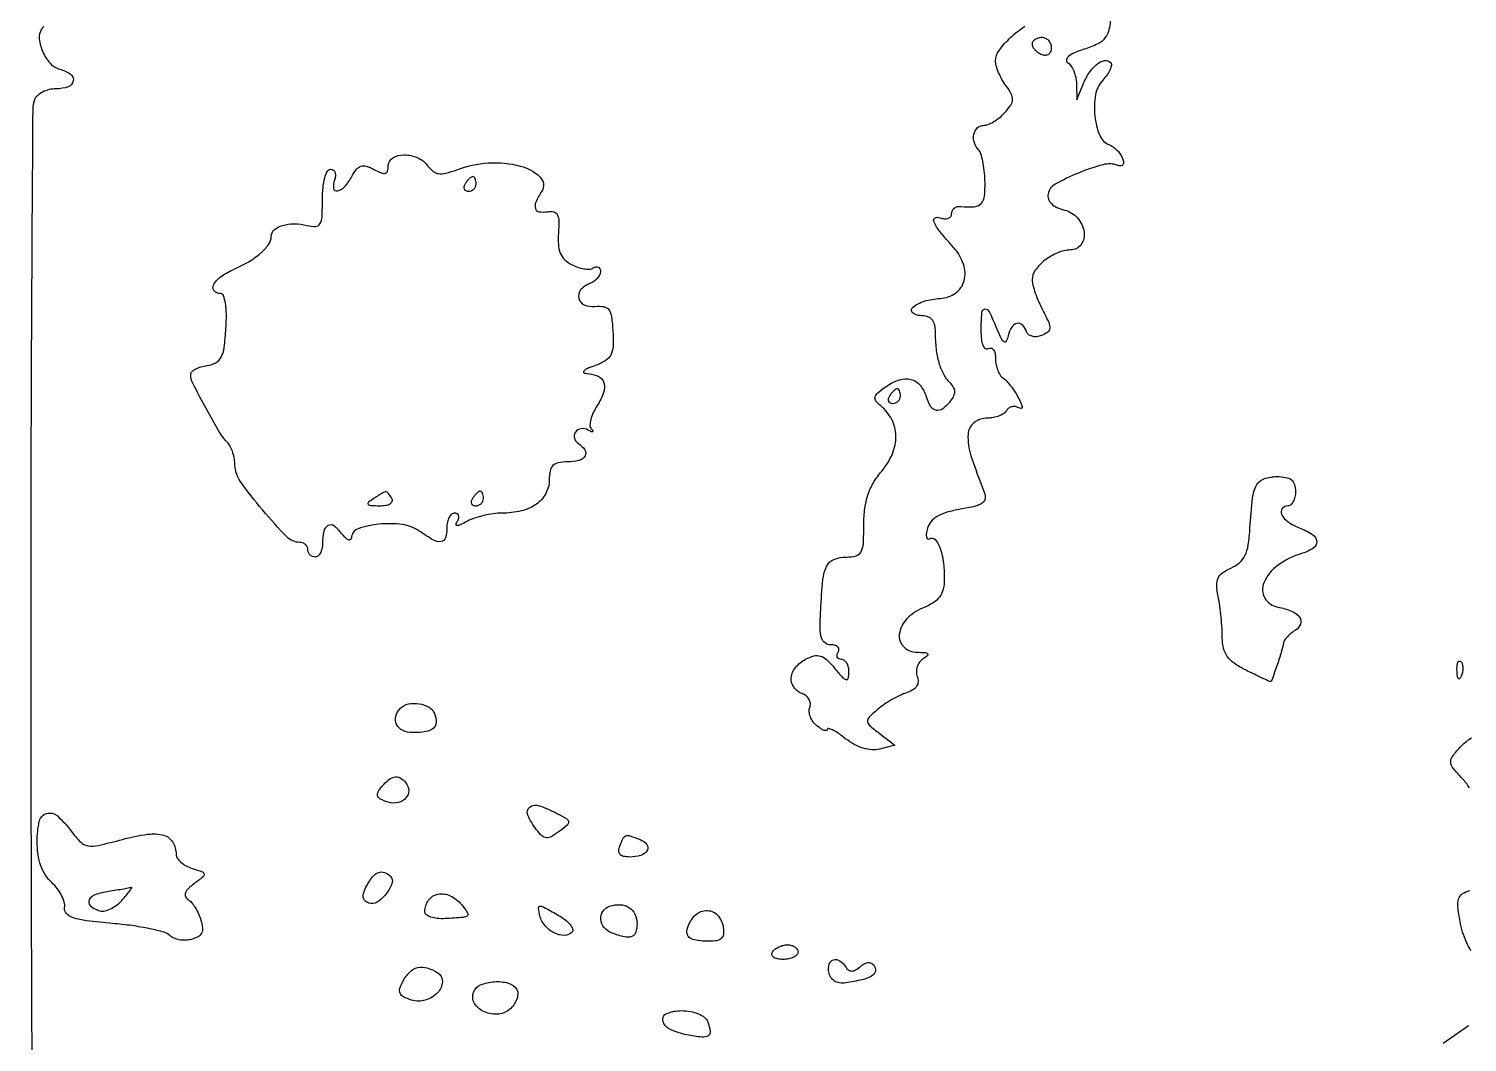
# Model space of a CAD drawing. Extents: x 0 to 4160, y 0 to 3120.
# Drawn here: x -0.1 to 196.5, y 2040.7 to 2179.2 of the extents above; entities that cross this region are included whole.
import ezdxf

# ---------------------------------------------------------------- set-up
doc = ezdxf.new("R2010")
doc.units = 0

msp = doc.modelspace()

# ---------------------------------------------------------------- linework, layer by layer
for points in [[(4159.499279, 606.274193, 0.000001), (4159.667734, 974.478125, 0.000057)], [(757.647081, 3119.740147, 0.000002), (520.492565, 3119.487217, 0.4139)], [(1964.75, 0.149832, 0.000016), (2717.930904, 0.232101, 0.000028), (3351.473438, 0.357111)], [(1.905699, 2179.490234, 0.101429), (1.607255, 2179.173541, 0.166179), (1.293143, 2177.796226, 0.080204), (1.773105, 2176.028955, 0.078613), (2.801638, 2174.466436, 0.144993), (4.092454, 2173.686074, -0.08873), (5.552314, 2173.011643, -0.292929), (5.93801, 2172.076291, -0.271744), (5.249132, 2171.273984, -0.08285), (3.606989, 2171, 0.059042), (2.648326, 2170.886401, 0.059424), (1.744986, 2170.551936, 0.065305), (1.029277, 2170.058355, 0.118101), (0.628656, 2169.474675, 0.090233), (0.389755, 2168.208102, 0.000132), (0.241465, 2144.243916, 0.001084), (0.140474, 2117.358146, 0.000668), (0.132502, 2085.724675, 0.000538), (0.20034, 2054.316579, 0.000927), (0.333388, 2028.178229, 0.000136), (0.498415, 2005.31049, 0.875784)], [(147.806366, 2181.182925, -0.030875), (147.507446, 2179.131915, -0.113697), (146.961315, 2177.950083, -0.1168), (145.961902, 2177.143623, -0.03346), (144.100704, 2176.401287, 0.023179), (142.78442, 2175.907383, 0.06807), (141.956602, 2175.409757, 0.176015), (141.687872, 2174.966645, 0.313153), (141.850704, 2174.59227, -0.107066), (142.296086, 2174.163074, -0.048707), (142.681014, 2173.447017, -0.045162), (142.954028, 2172.581774, -0.046649), (143.063386, 2171.690983), (143.126773, 2169.5), (143.993309, 2171.647673, -0.051769), (144.827905, 2173.223955, -0.077736), (145.881671, 2174.365231, -0.116505), (146.913606, 2174.848678, -0.253094), (147.727067, 2174.606266, -0.24429), (147.839696, 2174.250012, -0.060601), (147.656575, 2173.645297, -0.048189), (147.248607, 2172.918339, -0.031976), (146.652959, 2172.169017, 0.141871), (145.674416, 2170.162281, 0.068789), (145.575149, 2167.284352, 0.071534), (146.240187, 2164.632427, 0.20684), (147.564871, 2163.336733, -0.066515), (148.093712, 2163.048346, -0.042186), (148.623845, 2162.58675, -0.041778), (149.076198, 2162.034818, -0.059232), (149.371754, 2161.473609, -0.062861), (149.497846, 2160.960242, -0.187082), (149.408214, 2160.615827, -0.234033), (149.131713, 2160.469577, -0.094589), (148.699072, 2160.540233, 0.154422), (146.702807, 2160.628281, 0.031853), (143.326128, 2159.486639, 0.029729), (140.151522, 2157.95644, 0.218935), (139.183556, 2156.632005, 0.135832), (139.232215, 2155.937485, 0.114398), (139.629924, 2155.313939, 0.086183), (140.376397, 2154.799641, 0.046393), (141.433556, 2154.42732, -0.151328), (143.213369, 2153.345191, -0.144922), (144.107385, 2151.427784, -0.195781), (143.693531, 2149.723462, -0.236185), (142.25, 2148.968197, 0.096123), (140.511757, 2148.598017, 0.064978), (138.759622, 2147.56845, 0.068524), (137.439064, 2146.214549, 0.161516), (137.006161, 2144.889757, 0.064947), (137.103068, 2144.171684, 0.018175), (137.438788, 2143.087165, 0.018011), (137.91176, 2141.876952, 0.018051), (138.470283, 2140.704848, -0.013936), (139.271928, 2139.057577, -0.121132), (139.419832, 2138.262629, -0.227194), (139.128431, 2137.734182, -0.063496), (138.274092, 2137.274937, -0.068799), (137.612379, 2137.120681, -0.088194), (136.990314, 2137.173238, -0.104997), (136.504761, 2137.419546, -0.143567), (136.226637, 2137.82009, 0.113236), (135.675559, 2138.724467, 0.261363), (134.937291, 2138.942152, 0.202572), (134.211408, 2138.419221, 0.078517), (133.730715, 2137.25, -0.052259), (133.468191, 2136.502557, -0.453182), (133.168699, 2136.417211, -0.141697), (132.797481, 2136.843984, -0.01092), (132.182141, 2138.25, 0.015511), (131.159458, 2140.529561, 0.3255), (130.537884, 2140.860058, 0.354721), (130.080875, 2140.367888, 0.016657), (130, 2137.940983, 0.027979), (130.066344, 2136.756294, 0.069343), (130.281216, 2135.916013, 0.145541), (130.608231, 2135.509855, 0.297719), (131, 2135.5, -0.195087), (131.378235, 2135.564242, -0.183858), (131.70625, 2135.348987, -0.1076), (131.928341, 2134.840809, -0.049451), (132, 2134.118034, 0.045332), (132.073649, 2133.307384, 0.045603), (132.29217, 2132.524963, 0.049646), (132.613008, 2131.881769, 0.114321), (132.994623, 2131.503323, -0.066649), (133.451826, 2131.128526, -0.021596), (134.021711, 2130.462595, -0.021099), (134.598218, 2129.659247, -0.022222), (135.094391, 2128.823629, -0.016883), (135.515762, 2127.968064, -0.09321), (135.636297, 2127.471187, -0.414557), (135.493078, 2127.312394, -0.152288), (135.168867, 2127.395635, 0.097614), (134.727583, 2127.561213, 0.097598), (134.256447, 2127.546967, 0.098273), (133.828518, 2127.355492, 0.100481), (133.510081, 2127.016312, -0.1114), (133.127942, 2126.6265, -0.050264), (132.487092, 2126.298542, -0.046321), (131.710664, 2126.075286, -0.046888), (130.909598, 2126, 0.16829), (129.055392, 2125.357723, 0.218444), (128.244644, 2123.776391, 0.089708), (128.644895, 2120.836523, 0.017984), (130.466516, 2115.849521, -0.129854), (130.575098, 2115.005331, -0.209848), (130.206248, 2114.395591, -0.094949), (129.202021, 2113.942623, -0.016761), (127.166773, 2113.528176, 0.028234), (125.346928, 2113.113913, 0.061617), (124.033045, 2112.553209, 0.08405), (123.163751, 2111.829679, 0.113781), (122.691233, 2110.927275, 0.030899), (122.551999, 2110.218596, 0.084337), (122.570352, 2109.709781, 0.218832), (122.734804, 2109.486679, 0.270925), (122.988474, 2109.492877, -0.357268), (123.729056, 2109.394024, -0.099944), (124.388913, 2108.324035, -0.057201), (124.850618, 2106.429954, -0.031215), (125, 2104.039533, -0.054176), (124.844418, 2102.607861, -0.105967), (124.370772, 2101.568634, -0.096097), (123.476448, 2100.751375, -0.039044), (122, 2100, 0.106857), (119.825054, 2098.494073, 0.158365), (118.849124, 2096.41115, 0.236269), (119.447759, 2094.718761, 0.192314), (121.25, 2093.984687, -0.013964), (122.348119, 2093.946532, -0.189283), (122.70488, 2093.779968, -0.42807), (122.692214, 2093.522099, -0.037095), (122.104283, 2093.085612, 0.092901), (121.616058, 2092.631018, 0.079614), (121.293247, 2092.006221, 0.079478), (121.181467, 2091.310805, 0.092049), (121.303254, 2090.652117, -0.102601), (121.418453, 2089.946895, -0.136651), (121.21874, 2089.332297, -0.113109), (120.68886, 2088.828943, -0.056846), (119.842074, 2088.449876, 0.035155), (118.91726, 2088.083052, 0.018813), (117.82974, 2087.509233, 0.018643), (116.758795, 2086.837182, 0.027607), (115.878538, 2086.163973, 0.018407), (114.716339, 2085.092277, 0.218629), (114.506704, 2084.532953, 0.200505), (114.785187, 2083.981517, 0.015285), (116.112494, 2082.915146), (118.254118, 2081.299716), (116.138947, 2080.746586, -0.083852), (115.09978, 2080.654416, -0.054919), (113.916028, 2080.880327, -0.049706), (112.686816, 2081.396606, -0.042413), (111.511888, 2082.169309, 0.016121), (110.547474, 2082.878815, 0.032636), (109.737867, 2083.36059, 0.049521), (109.173081, 2083.581328, 0.496824), (109, 2083.450135, -0.352126), (108.873637, 2083.292955, -0.138611), (108.576836, 2083.310469, -0.062522), (108.112954, 2083.539888, -0.027145), (107.559441, 2083.950668, -0.06536), (107.045887, 2084.50466, -0.063986), (106.688342, 2085.176273, -0.069432), (106.533745, 2085.858749, -0.113111), (106.616912, 2086.444071, 0.119252), (106.6871, 2086.985045, 0.100665), (106.511138, 2087.536235, 0.092191), (106.114664, 2088.013175, 0.081932), (105.557471, 2088.339573, -0.146397), (104.411127, 2089.224009, -0.183564), (104.068724, 2090.51194, -0.150503), (104.660281, 2091.903313, -0.094941), (106.042709, 2093.022857, -0.055032), (107.185303, 2093.481136, -0.143133), (108.062868, 2093.469862, -0.115525), (108.913238, 2092.974796, -0.029671), (110.00944, 2091.808041, 0.009224), (111.103499, 2090.543779, 0.141243), (111.588215, 2090.240987, 0.434262), (111.8703, 2090.410706, 0.047729), (111.966731, 2091.25, 0.058693), (111.900763, 2091.919307, 0.078831), (111.679141, 2092.485938, 0.098391), (111.342277, 2092.865158, 0.163517), (110.940983, 2093, -0.108972), (110.586039, 2093.078288, -0.182303), (110.3746, 2093.29375, -0.161196), (110.343488, 2093.6179, -0.082592), (110.5, 2094, 0.148552), (110.600354, 2094.379337, 0.191611), (110.456339, 2094.70625, 0.132696), (110.064553, 2094.927131, 0.062459), (109.483488, 2095, -0.160665), (108.693381, 2095.260613, -0.163957), (108.221258, 2095.938196, -0.071227), (108.032767, 2097.263061, -0.012947), (108.099394, 2099.75, -0.011298), (108.41411, 2103.923064, -0.088414), (108.939389, 2105.790209, -0.190602), (109.913415, 2106.685855, -0.091962), (111.606989, 2107, 0.064948), (112.92971, 2107.172543, 0.206737), (113.614749, 2107.712103, 0.111094), (113.930921, 2108.834278, 0.013338), (114, 2111.423275, -0.030447), (114.136305, 2113.659579, -0.050189), (114.552994, 2115.505219, -0.053538), (115.304215, 2117.146183, -0.040827), (116.449654, 2118.757797, 0.074767), (117.902379, 2121.125927, 0.104428), (118.37717, 2123.556787, 0.114844), (117.818337, 2125.802417, 0.105364), (116.314327, 2127.652662, -0.057492), (115.649689, 2128.3277, -0.237723), (115.54148, 2128.872703, -0.151989), (115.914968, 2129.452262, -0.021418), (117.05679, 2130.327224, -0.072211), (118.856739, 2131.234394, -0.145126), (120.432343, 2131.288661, -0.160353), (121.678636, 2130.486639, -0.093686), (122.529321, 2128.907619, 0.061519), (123.130962, 2127.596514, 0.21415), (123.884106, 2127.085922, 0.207875), (124.783285, 2127.302222, 0.058088), (125.853762, 2128.323794, 0.055704), (126.304029, 2129.008907, 0.124948), (126.439838, 2129.611893, 0.129016), (126.270138, 2130.193946, 0.06135), (125.786329, 2130.813671, -0.075611), (124.921946, 2131.988146, -0.051064), (124.301599, 2133.534597, -0.042721), (123.924647, 2135.452591, -0.026346), (123.795878, 2137.75, 0.056544), (123.674178, 2138.791903, 0.131266), (123.306629, 2139.480513, 0.139052), (122.661055, 2139.870249, 0.066801), (121.694213, 2140, -0.182641), (120.655432, 2140.392541, -0.456088), (120.660847, 2141.103884, -0.105221), (122.251008, 2141.967856, -0.057857), (124.442297, 2142.349532, 0.140395), (126.546694, 2143.084077, 0.176527), (127.715689, 2144.769013, 0.150615), (127.620645, 2147.036662, 0.098197), (126.27107, 2149.305363, -0.012231), (124.383984, 2151.510012, -0.065828), (123.557734, 2152.851583, -0.401732), (123.734892, 2153.346961, -0.210467), (124.448062, 2153.381557, 0.065377), (125.041812, 2153.238871, 0.112694), (125.544118, 2153.299016, 0.152033), (125.874602, 2153.547843, 0.157195), (126, 2153.936848, -0.111929), (126.09662, 2154.363056, -0.114453), (126.367188, 2154.701937, -0.108377), (126.772917, 2154.89953, -0.091862), (127.25, 2154.925354, 0.047205), (129.043751, 2154.86292, 0.191574), (130.014659, 2155.317765, 0.165346), (130.491817, 2156.368151, 0.033358), (130.558332, 2158.447358, 0.018493), (130.459755, 2159.819949, 0.022512), (130.262487, 2161.093351, 0.021823), (130.005935, 2162.131155, 0.125506), (129.719309, 2162.614024, -0.120324), (129.115807, 2163.607474, -0.122897), (129.044505, 2164.759071, -0.150314), (129.510329, 2165.651385, -0.200441), (130.345012, 2166, 0.096549), (130.972116, 2166.122232, 0.038609), (131.758658, 2166.514062, 0.036383), (132.565297, 2167.080358, 0.038018), (133.268681, 2167.75, 0.034238), (134.079559, 2168.782984, 0.139674), (134.327731, 2169.533078, 0.137054), (134.145582, 2170.309452, 0.032499), (133.423668, 2171.44113, -0.031127), (132.878762, 2172.290188, -0.027501), (132.418203, 2173.235515, -0.028505), (132.098593, 2174.135114, -0.071214), (132, 2174.823834, -0.163059), (132.474976, 2176.241562, -0.043143), (134.094798, 2178.041496, -0.0435), (136.017104, 2179.548371, -0.145487)], [(196.773379, 2075.469335, 0.046416), (195.831568, 2076.679288, -0.016674), (194.538943, 2078.150583, -0.150996), (194.219232, 2078.933321, -0.1815), (194.429311, 2079.689314, -0.026363), (195.454599, 2080.949832, -0.03397), (196.220525, 2081.688554, -0.039024), (197.046434, 2082.279923, -0.042713)], [(196.983137, 2053.196335, -0.030975), (196.379546, 2054.349427, -0.029589), (195.851948, 2055.746263, -0.029142), (195.489799, 2057.202683, -0.019182), (195.19588, 2059.186531, -0.10338), (195.301255, 2060.266075, -0.167631), (195.802173, 2060.945214, -0.074082), (196.81659, 2061.441788, 0.070926)], [(193.166264, 2040.575253), (196.670393, 2042.976321, 0.021622)]]:
    msp.add_lwpolyline(points, format="xyb")
for points in [[(137, 2177.106989, 0.126747), (137.097748, 2176.727578, 0.063851), (137.391667, 2176.326003, 0.057165), (137.823401, 2175.964392, 0.054209), (138.333333, 2175.70233, 0.098834), (138.841827, 2175.615368, 0.141557), (139.275, 2175.753597, 0.143627), (139.56354, 2176.099412, 0.102873), (139.666667, 2176.595341, 0.09384), (139.565141, 2177.131525, 0.096571), (139.275, 2177.587381, 0.099069), (138.842085, 2177.892506, 0.104492), (138.333333, 2178, 0.065168), (137.823604, 2177.933281, 0.082647), (137.391667, 2177.737678, 0.098991), (137.102734, 2177.44754, 0.147551)], [(54.419482, 2160.441002, 0.071701), (55.129481, 2159.715399, 0.132369), (55.887467, 2159.403911, 0.096189), (56.86823, 2159.467843, 0.026616), (58.344824, 2159.941002, -0.076319), (62.658625, 2160.864868, -0.076987), (67.037353, 2160.447477, -0.127853), (69.72294, 2158.969742, -0.358592), (69.971564, 2156.98823, 0.032536), (69.172369, 2155.520954, 0.178492), (69.101092, 2154.636735, 0.297508), (69.608697, 2154.191861, 0.077064), (70.75, 2154.206163, -0.09627), (71.605534, 2154.184262, -0.223269), (72.102025, 2153.801411, -0.11785), (72.310785, 2152.948231, -0.020671), (72.2509, 2151.284702, 0.03575), (72.241665, 2149.705641, 0.081507), (72.510604, 2148.548042, 0.09912), (73.090953, 2147.678504, 0.073451), (74.021567, 2146.988458, 0.039965), (74.866755, 2146.619595, 0.043609), (75.735706, 2146.402835, 0.048125), (76.503048, 2146.355874, 0.130361), (77.020667, 2146.512773, -0.088142), (77.394605, 2146.661152, -0.166992), (77.712321, 2146.619933, -0.178083), (77.924118, 2146.396371, -0.101827), (78, 2146.027632, -0.118676), (77.889321, 2145.567895, -0.065221), (77.559375, 2145.088452, -0.059278), (77.073595, 2144.662934, -0.058703), (76.5, 2144.361626, 0.12654), (75.291842, 2143.502483, 0.238594), (75.022957, 2142.366786, 0.238626), (75.778718, 2141.477567, 0.126559), (77.2453, 2141.26179, -0.066574), (78.447003, 2141.229031, -0.20046), (79.129601, 2140.804983, -0.12217), (79.506375, 2139.85089, -0.019056), (79.699786, 2137.818162, -0.025304), (79.712412, 2135.767429, -0.112014), (79.395404, 2134.610928, -0.137466), (78.647902, 2133.830503, -0.0458), (77.204485, 2133.147109, 0.015748), (76.172967, 2132.732538, 0.099832), (75.712705, 2132.409036, 0.503818), (75.750612, 2132.193696, 0.104503), (76.190983, 2132.078947, -0.097475), (77.701307, 2131.707763, -0.212394), (78.468992, 2130.826991, -0.164403), (78.43164, 2129.47185, -0.056709), (77.538053, 2127.69842, 0.036207), (77.001966, 2126.734735, 0.048024), (76.668191, 2125.789073, 0.056873), (76.564372, 2124.993145, 0.190483), (76.746492, 2124.509849, -0.035919), (76.96673, 2124.229001, -0.488759), (76.931767, 2124.122071, -0.201264), (76.745066, 2124.131725, -0.017859), (76.319098, 2124.355987, 0.166262), (75.354558, 2124.542295, 0.204222), (74.575381, 2124.073532, 0.230441), (74.429669, 2123.241221, 0.186509), (74.983688, 2122.510081, -0.107391), (75.865488, 2121.659234, -0.288405), (75.888632, 2120.824751, -0.19811), (75.059047, 2120.19958, -0.063747), (73.5, 2120, 0.045424), (72.23636, 2119.884963, 0.150302), (71.503569, 2119.503518, 0.152288), (71.117325, 2118.779788, 0.047029), (71, 2117.535184, -0.123625), (70.534158, 2115.679888, -0.117942), (69.241952, 2114.226626, -0.095452), (67.176873, 2113.307224, -0.057197), (64.5, 2113, 0.034501), (63.342444, 2112.920032, 0.023142), (62.037878, 2112.676943, 0.023345), (60.790343, 2112.322013, 0.041908), (59.813581, 2111.900232, -0.011387), (58.830369, 2111.402495, -0.111926), (58.380284, 2111.300464, -0.488752), (58.253365, 2111.463465, -0.076633), (58.43834, 2111.900232, 0.073208), (58.619908, 2112.320952, 0.149447), (58.607288, 2112.676943, 0.188338), (58.407375, 2112.912156, 0.12414), (58.059017, 2113, 0.182172), (57.654781, 2112.847664, 0.09101), (57.311086, 2112.4125, 0.070927), (57.07823, 2111.765275, 0.050979), (57, 2111, -0.068196), (56.809769, 2109.611745, -0.303558), (56.216373, 2109.102735, -0.162221), (55.164762, 2109.31818, -0.021828), (53.235333, 2110.547719, 0.121745), (50.931567, 2111.437861, 0.056107), (47.695867, 2111.4842, 0.059533), (44.861727, 2110.860238, 0.311323), (43.968197, 2109.638709, -0.228158), (43.832338, 2109.375542, -0.271785), (43.558845, 2109.343992, -0.09592), (43.128974, 2109.64262, -0.030741), (42.61932, 2110.234456, 0.073231), (41.596204, 2111.236778, 0.287587), (40.753921, 2111.294878, 0.22265), (40.171537, 2110.515042, 0.050869), (40, 2108.833333, -0.05258), (39.926034, 2108.131902, -0.072432), (39.70625, 2107.538542, -0.092341), (39.381633, 2107.139984, -0.177615), (39, 2107, -0.099038), (38.618362, 2107.076342, -0.097945), (38.29375, 2107.29375, -0.097945), (38.076342, 2107.618362, -0.099038), (38, 2108, 0.110635), (37.914541, 2108.381492, 0.099976), (37.672724, 2108.70625, 0.094843), (37.311255, 2108.92408, 0.088537), (36.88587, 2109, -0.20333), (35.12518, 2109.746881, -0.017679), (31.798183, 2113.441722, -0.019692), (28.763838, 2117.364967, -0.150865), (28.041013, 2119.55, 0.038111), (27.958559, 2120.404564, 0.033343), (27.74598, 2121.276875, 0.034818), (27.444979, 2122.04087, 0.079328), (27.094237, 2122.55, -0.056456), (25.894546, 2124.13214, -0.009958), (24.052266, 2127.379306, -0.006978), (22.289407, 2130.747378, -0.117597), (22, 2131.960865, -0.207473), (22.159622, 2132.328987, -0.064038), (22.660938, 2132.690382, -0.051864), (23.388581, 2132.992102, -0.037107), (24.25, 2133.180449, 0.087414), (25.436894, 2133.567807, 0.154754), (26.149887, 2134.297425, 0.08572), (26.557007, 2135.633479, 0.015171), (26.804791, 2138.25, 0.017828), (26.859999, 2140.191686, 0.037361), (26.736463, 2141.696424, 0.049838), (26.470738, 2142.71083, 0.313452), (26.054791, 2143, -0.216808), (25.206316, 2143.386059, -0.308332), (25.111445, 2144.182111, -0.11659), (26.070563, 2145.294188, -0.052643), (27.75, 2146.259775, 0.028163), (29.911717, 2147.365802, 0.04657), (31.576392, 2148.560022, 0.058711), (32.6548, 2149.745507, 0.156471), (33, 2150.821583, -0.219024), (33.407729, 2151.707716, -0.10354), (34.535384, 2152.326649, -0.077782), (36.146145, 2152.554259, -0.060298), (37.903548, 2152.314972, 0.069082), (39.05279, 2152.178922, 0.260542), (39.655978, 2152.532229, 0.121162), (39.941457, 2153.48877, 0.012222), (40, 2155.883369, -0.024021), (40.077673, 2157.499202, -0.041681), (40.317227, 2158.820309, -0.052955), (40.669617, 2159.732902, -0.2812), (41.106989, 2160, -0.158089), (41.480915, 2159.878743, -0.151946), (41.719716, 2159.559375, -0.112257), (41.77672, 2159.073899, -0.06502), (41.638374, 2158.5, 0.127031), (41.513644, 2157.407718, 0.436111), (42.033799, 2157.044715, 0.159169), (43.048035, 2157.637447, 0.058775), (44.006804, 2159.012713, -0.042731), (44.646795, 2159.996384, -0.15134), (45.257722, 2160.421717, -0.155319), (45.992036, 2160.421424, -0.045737), (47.041987, 2159.977529, 0.023974), (48.054604, 2159.496523, 0.161234), (48.60179, 2159.454965, 0.271245), (48.90386, 2159.750023, 0.066949), (49, 2160.464816, -0.263205), (49.612162, 2161.547155, -0.137283), (51.153728, 2161.971251, -0.104871), (53.03328, 2161.564007, -0.129993)], [(59.5, 2158, 0.082592), (59.343488, 2157.6179, 0.161196), (59.3746, 2157.29375, 0.182303), (59.586039, 2157.078288, 0.108972), (59.940983, 2157, 0.093332), (60.345238, 2157.076123, 0.09642), (60.688914, 2157.29375, 0.099167), (60.918938, 2157.618444, 0.105053), (61, 2158, 0.042167), (60.967655, 2158.382849, 0.061769), (60.870461, 2158.70625, 0.081139), (60.727648, 2158.92554, 0.210953), (60.559017, 2159, 0.151918), (60.34829, 2158.934461, 0.038439), (60.066025, 2158.70625, 0.035638), (59.768994, 2158.382774, 0.029505)], [(117.5, 2129, 0.082592), (117.343488, 2128.6179, 0.161196), (117.3746, 2128.29375, 0.182303), (117.586039, 2128.078288, 0.108972), (117.940983, 2128, 0.093332), (118.345238, 2128.076123, 0.09642), (118.688914, 2128.29375, 0.099167), (118.918938, 2128.618444, 0.105053), (119, 2129, 0.042167), (118.967655, 2129.382849, 0.061769), (118.870461, 2129.70625, 0.081139), (118.727648, 2129.92554, 0.210953), (118.559017, 2130, 0.151918), (118.34829, 2129.934461, 0.038439), (118.066025, 2129.70625, 0.035638), (117.768994, 2129.382774, 0.029505)], [(173, 2116, -0.048028), (172.926307, 2115.234582, -0.068025), (172.70625, 2114.5875, -0.088204), (172.381882, 2114.151477, -0.191087), (172, 2114, 0.21902), (171.185384, 2113.625186, 0.301678), (171.089913, 2112.848729, 0.123223), (171.979975, 2111.810811, 0.063436), (173.5, 2111, -0.050278), (175.319404, 2110.089969, -0.238431), (175.898774, 2109.119941, -0.280249), (175.424791, 2108.200973, -0.063166), (173.75, 2107.449107, 0.083997), (170.566986, 2105.85858, 0.133687), (168.678925, 2103.494898, 0.23939), (168.808407, 2101.400299, 0.218103), (170.594476, 2100.152935, -0.051521), (172.45321, 2099.612179, -0.134671), (173.547916, 2098.773405, -0.25524), (173.687212, 2097.848358, -0.16828), (172.991641, 2096.994834, 0.031029), (172.410873, 2096.584053, 0.03311), (171.898654, 2096.112726, 0.035136), (171.517589, 2095.651496, 0.113195), (171.365478, 2095.286475, -0.031344), (171.06459, 2094.013304, -0.009565), (170.453188, 2092.129733, -0.002945), (169.757047, 2090.154778, -0.316478), (169.537007, 2090, -0.107703), (169.372487, 2090.035855, -0.001523), (168.448378, 2090.46214, -0.004156), (167.378902, 2090.970291, -0.002717), (166.153638, 2091.573242, -0.035646), (164.614857, 2092.483132, -0.085447), (163.671778, 2093.408178, -0.098222), (163.168325, 2094.509551, -0.0583), (163, 2095.948242, 0.015894), (162.959287, 2097.228704, 0.009069), (162.832947, 2098.771515, 0.009051), (162.649339, 2100.320992, 0.01481), (162.43131, 2101.625, -0.035411), (162.239944, 2103.154235, -0.120045), (162.42384, 2104.135557, -0.135418), (163.021572, 2104.854802, -0.0503), (164.18131, 2105.5, 0.074857), (165.351164, 2106.227928, 0.106158), (166.093721, 2107.198199, 0.073748), (166.534873, 2108.652755, 0.021165), (166.782051, 2111, -0.012136), (167.133352, 2115.033914, -0.093673), (167.687244, 2116.837647, -0.19085), (168.696736, 2117.703387, -0.083122), (170.468615, 2118, -0.043748), (171.671142, 2117.894583, -0.124077), (172.433577, 2117.55248, -0.15073), (172.856407, 2116.938293, -0.076075)], [(47, 2115, 0.025105), (46.283036, 2114.483883, 0.418214), (46.255355, 2114.219823, 0.210879), (46.59016, 2114.050865, 0.011265), (47.809017, 2114.015313, 0.040942), (48.660528, 2114.079473, 0.092833), (49.266583, 2114.295345, 0.175006), (49.538683, 2114.620381, 0.229941), (49.5, 2115, 0.023248), (48.993465, 2115.740301, 0.235263), (48.669081, 2115.901875, 0.137706), (48.248743, 2115.78387, 0.006588)], [(60.5, 2115, 0.082592), (60.343488, 2114.6179, 0.161196), (60.3746, 2114.29375, 0.182303), (60.586039, 2114.078288, 0.108972), (60.940983, 2114, 0.093332), (61.345238, 2114.076123, 0.09642), (61.688914, 2114.29375, 0.099167), (61.918938, 2114.618444, 0.105053), (62, 2115, 0.042167), (61.967655, 2115.382849, 0.061769), (61.870461, 2115.70625, 0.081139), (61.727648, 2115.92554, 0.210953), (61.559017, 2116, 0.151918), (61.34829, 2115.934461, 0.038439), (61.066025, 2115.70625, 0.035638), (60.768994, 2115.382774, 0.029505)], [(195.683114, 2090.8125, -0.054073), (195.461564, 2090.395823, -0.470617), (195.279315, 2090.37858, -0.168741), (195.137993, 2090.670344, -0.018894), (195.078947, 2091.416667, -0.028489), (195.089945, 2092.112848, -0.077125), (195.200665, 2092.592839, -0.208169), (195.385309, 2092.77538, -0.296942), (195.604167, 2092.729167, -0.126455), (195.797407, 2092.402231, -0.060344), (195.876576, 2091.916927, -0.05415), (195.839148, 2091.359369, -0.051402)], [(55.32411, 2085.597766, -0.094955), (55.535934, 2084.413995, -0.214013), (55.160865, 2083.60461, -0.142442), (54.143534, 2083.135318, -0.037324), (52.333333, 2083, -0.107801), (50.973286, 2083.296676, -0.17104), (50.124889, 2084.116622, -0.186688), (50.019457, 2085.228729, -0.128397), (50.666667, 2086.333333, -0.147418), (51.75489, 2086.917517, -0.089383), (53.227619, 2086.949409, -0.092144), (54.579046, 2086.470736, -0.171711)], [(51.553851, 2075.912868, -0.182424), (51.766025, 2074.825434, -0.184049), (51.205677, 2073.873901, -0.14632), (50.019706, 2073.394723, -0.115462), (48.641694, 2073.584, -0.04544), (47.851629, 2073.97271, -0.192557), (47.54191, 2074.386705, -0.194585), (47.60476, 2074.897096, -0.046492), (48.096921, 2075.616783, -0.054118), (49.092809, 2076.582351, -0.145098), (50.003009, 2076.939187, -0.182688), (50.823828, 2076.706753, -0.095257)], [(72.148317, 2071.920623, -0.015757), (73.382343, 2071.209295, -0.239802), (73.630683, 2070.800272, -0.239281), (73.446482, 2070.358178, -0.015692), (72.332575, 2069.466758, -0.030804), (71.283778, 2068.776718, -0.153149), (70.603188, 2068.62709, -0.169927), (69.999309, 2068.89979, -0.040071), (69.25, 2069.737264, -0.056165), (68.061994, 2071.730067, -0.351079), (68.335605, 2072.802054, -0.249763), (69.657854, 2073.010165, -0.03952)], [(5.666593, 2069.513358, 0.037702), (6.921935, 2068.054904, 0.158029), (7.939638, 2067.536321, 0.09549), (9.342237, 2067.582062, 0.009236), (12.663366, 2068.399992, -0.028144), (16.104033, 2069.110623, -0.104799), (18.299459, 2068.97558, -0.190915), (19.530479, 2068.044483, -0.13734), (20, 2066.367388, 0.148701), (20.158963, 2065.844702, 0.064613), (20.642414, 2065.292961, 0.055856), (21.350331, 2064.797522, 0.047962), (22.186942, 2064.440667, -0.011807), (23.57897, 2063.962392, -0.281029), (23.824983, 2063.65079, -0.26018), (23.669645, 2063.271473, -0.010416), (22.441813, 2062.333794, 0.034075), (21.650661, 2061.668097, 0.108908), (21.271272, 2061.096806, 0.194843), (21.278796, 2060.614882, 0.151411), (21.62009, 2060.210515, -0.079133), (22.092968, 2059.789722, -0.031759), (22.598977, 2059.084191, -0.030442), (23.057781, 2058.23998, -0.033697), (23.393262, 2057.373965, -0.04868), (23.611208, 2056.325391, -0.140978), (23.485239, 2055.602224, -0.154539), (23.005557, 2055.096749, -0.062367), (22.112371, 2054.739637, -0.057606), (21.29085, 2054.623285, -0.05131), (20.430697, 2054.68958, -0.054361), (19.661789, 2054.917414, -0.097486), (19.116995, 2055.283005, 0.131046), (18.353572, 2055.724982, 0.014632), (16.381851, 2056.196899, 0.016989), (13.957013, 2056.617351, 0.013005), (11.282667, 2056.917333, -0.008898), (7.75042, 2057.284194, -0.050028), (5.900876, 2057.70023, -0.125622), (5.00325, 2058.277055, -0.231496), (4.756827, 2059.088834, 0.110661), (4.712306, 2059.82791, 0.048577), (4.348705, 2060.744444, 0.044844), (3.755565, 2061.681384, 0.045338), (3.006827, 2062.493822, -0.066218), (2.126681, 2063.532451, -0.057583), (1.498567, 2064.814016, -0.050897), (1.123949, 2066.351743, -0.034328), (1, 2068.154988, -0.053917), (1.294975, 2070.882497, -0.274628), (2.295037, 2071.952769, -0.260245), (3.765016, 2071.614875, -0.050126)], [(83.412469, 2068.395215, -0.134472), (84.332563, 2067.719066, -0.312363), (84.384794, 2066.906479, -0.186436), (83.509773, 2066.226214, -0.073176), (81.972368, 2066, -0.054296), (81.159036, 2066.088582, -0.158031), (80.677476, 2066.37102, -0.191223), (80.50642, 2066.84108, -0.084583), (80.638374, 2067.5, -0.0218), (81.104178, 2068.571722, -0.204024), (81.476002, 2068.894353, -0.158922), (82.016461, 2068.892703, -0.012037)], [(49.274478, 2063.392189, -0.287786), (49.501745, 2062.399083, -0.08421), (48.711479, 2060.964398, -0.079943), (47.457078, 2059.8196, -0.241171), (46.34008, 2059.699741, -0.098839), (45.794509, 2060.044411, -0.174612), (45.558719, 2060.514901, -0.118448), (45.635624, 2061.169424, -0.034673), (46.053498, 2062.099961, -0.04723), (46.840146, 2063.285619, -0.127964), (47.645625, 2063.880435, -0.18008), (48.459866, 2063.900952, -0.114053)], [(10.75, 2061.283746, 0.04392), (8.931741, 2060.842395, 0.194722), (8.11405, 2060.138796, 0.343228), (8.258339, 2059.370465, 0.089613), (9.406044, 2058.674428, 0.134474), (10.071881, 2058.608252, 0.061955), (10.912815, 2058.861061, 0.054849), (11.787724, 2059.368262, 0.05011), (12.561032, 2060.067439, 0.007189), (13.204472, 2060.799313, 0.015209), (13.677258, 2061.388297, 0.020686), (13.954314, 2061.789289, 0.71708), (13.904988, 2061.850168, -0.041502), (13.62897, 2061.773363, -0.0027), (12.811153, 2061.621976, -0.003915), (11.832853, 2061.454235, -0.002909)], [(59, 2059.5, -0.02161), (59.843599, 2058.389171, -0.384782), (59.790667, 2057.979008, -0.158222), (59.240862, 2057.750449, -0.004823), (56.75, 2057.574586, -0.039155), (55.696817, 2057.592945, -0.060299), (54.807812, 2057.788155, -0.081697), (54.204777, 2058.11731, -0.231015), (54, 2058.536868, -0.155793), (54.498257, 2060.09715, -0.192915), (55.771033, 2060.915555, -0.160123), (57.458919, 2060.699597, -0.108742)], [(74.123839, 2055.723839, -0.201137), (73.055126, 2055.28651, -0.115506), (71.680567, 2055.620772, -0.098884), (70.427089, 2056.605033, -0.113541), (69.723004, 2057.951233, -0.030329), (69.516419, 2058.996422, -0.430467), (69.731081, 2059.262698, -0.145362), (70.277154, 2059.146662, -0.005736), (72.081084, 2058.13868, -0.031517), (73.109945, 2057.458652, -0.055464), (73.849409, 2056.758828, -0.083004), (74.212935, 2056.14752, -0.297395)], [(83, 2056.893011, -0.076019), (82.818376, 2055.705314, -0.230839), (82.272302, 2055.127565, -0.152195), (81.284079, 2055.070408, -0.030537), (79.581787, 2055.606989, -0.125546), (78.516175, 2056.361629, -0.154838), (78.047049, 2057.478734, -0.174317), (78.330094, 2058.565359, -0.160146), (79.25, 2059.269359, -0.093331), (80.676802, 2059.48427, -0.132824), (81.895096, 2059.10644, -0.141321), (82.706846, 2058.190541, -0.11156)], [(94.792958, 2056.374604, -0.06919), (94.802355, 2055.391704, -0.201811), (94.468095, 2054.817103, -0.140925), (93.719526, 2054.530504, -0.029054), (92.292958, 2054.491193, -0.033382), (91.057881, 2054.611724, -0.098845), (90.264739, 2054.911236, -0.164575), (89.874031, 2055.388069, -0.146989), (89.830179, 2056.028797, -0.127953), (90.796261, 2057.893218, -0.194558), (92.415152, 2058.682998, -0.223471), (93.957913, 2058.084353, -0.154515)], [(105, 2053, -0.195654), (104.844577, 2052.618015, -0.086673), (104.395164, 2052.29375, -0.066561), (103.729059, 2052.073608, -0.0466), (102.940983, 2052, -0.047867), (102.195401, 2052.071541, -0.104212), (101.66835, 2052.29375, -0.181468), (101.441401, 2052.621877, -0.202618), (101.5, 2053, -0.08825), (101.842344, 2053.382836, -0.053305), (102.359775, 2053.70625, -0.051278), (102.961978, 2053.925833, -0.061875), (103.559017, 2054, -0.067639), (104.109818, 2053.925146, -0.08433), (104.576711, 2053.70625, -0.09965), (104.888931, 2053.38134, -0.142666)], [(55.749926, 2050.175716, -0.267376), (56.388531, 2048.956622, -0.183026), (55.761961, 2047.483033, -0.12826), (54.057595, 2046.434359, -0.152104), (52.174557, 2046.444598, -0.03792), (51.077257, 2046.886868, -0.177388), (50.615303, 2047.372192, -0.185352), (50.587081, 2048.02714, -0.042004), (51.035937, 2049.067149, -0.076342), (51.947494, 2050.28184, -0.136757), (53.032622, 2050.878595, -0.131696), (54.299994, 2050.8394, -0.068339)], [(111.530011, 2050.951442, 0.09966), (111.9024, 2050.553499, 0.162543), (112.340218, 2050.419205, 0.122336), (112.864527, 2050.563244, 0.04532), (113.5, 2051, -0.044844), (114.138873, 2051.439988, -0.12374), (114.662124, 2051.583249, -0.163995), (115.09927, 2051.446066, -0.097316), (115.474354, 2051.041495, -0.222286), (115.558768, 2050.317784, -0.184948), (115.062646, 2049.713112, -0.074494), (113.788121, 2049.219922, -0.017538), (111.536252, 2048.797508, -0.072426), (110.694912, 2048.792665, -0.105358), (109.999835, 2049.045431, -0.11224), (109.497976, 2049.544162, -0.090831), (109.212928, 2050.25, -0.11931), (109.251571, 2051.35852, -0.25654), (109.831078, 2051.950689, -0.228103), (110.709303, 2051.813845, -0.1039)], [(66.559307, 2047.904039, -0.142305), (66.706702, 2047.373246, -0.073993), (66.596567, 2046.688903, -0.063943), (66.25889, 2045.962218, -0.05573), (65.734989, 2045.306418, -0.171072), (64.110497, 2044.528632, -0.129986), (62.144322, 2044.827509, -0.152745), (60.787674, 2045.999554, -0.234548), (60.644227, 2047.515254, -0.203318), (61.610114, 2048.516198, -0.084304), (63.475692, 2048.96058, -0.083232), (65.406102, 2048.766018, -0.189908)], [(92.654923, 2043.456872, -0.052517), (92.997716, 2042.175859, -0.301396), (92.719763, 2041.568104, -0.169887), (91.861161, 2041.376268, -0.018269), (89.817182, 2041.692039, -0.06294), (87.486447, 2042.452858, -0.230279), (86.539895, 2043.630845, -0.37323), (87.074062, 2044.631796, -0.091794), (89.06277, 2045, -0.042768), (90.313707, 2044.892805, -0.058762), (91.395026, 2044.57206, -0.070459), (92.206278, 2044.078652, -0.130044)]]:
    msp.add_lwpolyline(points, format="xyb", close=True)

doc.saveas('drawing.dxf')
